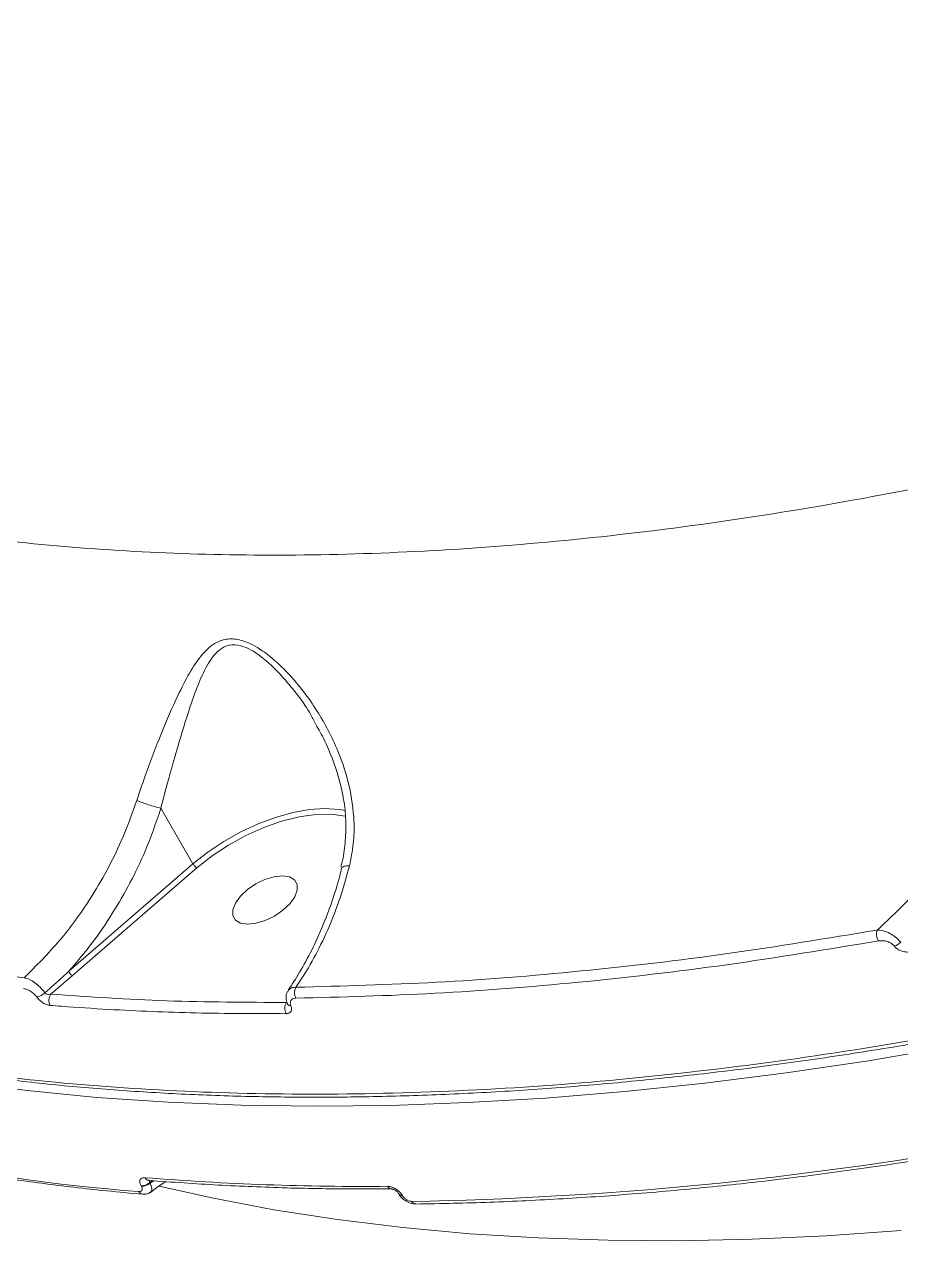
# Model space of a CAD drawing. Header units: millimetres. Extents: x 10684 to 26054, y -4768 to 6894.
# Drawn here: x 16969.7 to 17079.2, y -2107.3 to -1955.3 of the extents above; entities that cross this region are included whole.
import ezdxf

# ---------------------------------------------------------------- set-up
doc = ezdxf.new("R2010")
doc.units = ezdxf.units.MM
doc.layers.add('DIKOM_ОБЪЕКТ', color=7, linetype='Continuous')

msp = doc.modelspace()

# ---------------------------------------------------------------- linework, layer by layer
at = {"layer": 'DIKOM_ОБЪЕКТ', "color": 7, "linetype": 'Continuous', "lineweight": 15}
for p, q in [((16986.757, -2053.242), (16990.757, -2060.169)), ((17009.83, -2053.503), (17009.347, -2053.415)), ((16990.757, -2060.169), (16975.215, -2073.652)), ((16975.702, -2074.144), (16991.241, -2060.664)), ((16973.005, -2076.466), (16975.702, -2074.144)), ((16984.282, -2100.42), (16984.316, -2100.479)), ((16985.229, -2099.73), (16985.247, -2099.732)), ((16985.351, -2100.012), (16985.649, -2099.761)), ((16985.385, -2100.071), (16985.351, -2100.012)), ((16985.856, -2099.777), (16985.385, -2100.071)), ((17016.505, -2101.413), (17016.528, -2101.454)), ((17016.929, -2101.624), (17016.905, -2101.583))]:
    msp.add_line(p, q, dxfattribs=at)
at = {"layer": 'DIKOM_ОБЪЕКТ', "color": 7, "linetype": 'Continuous', "lineweight": 15, "flags": 128}
for points in [[(17009.347, -2053.415), (17009.052, -2053.372), (17007.267, -2053.27), (17005.316, -2053.406), (17003.241, -2053.777), (17001.087, -2054.375), (16998.901, -2055.187), (16996.728, -2056.197), (16994.617, -2057.381), (16992.612, -2058.715), (16990.757, -2060.169)], [(16991.241, -2060.664), (16993.144, -2059.179), (16995.207, -2057.826), (16997.379, -2056.637), (16999.609, -2055.642), (17001.843, -2054.865), (17004.027, -2054.322), (17006.109, -2054.029), (17008.04, -2053.992), (17009.772, -2054.211), (17009.876, -2054.234)], [(16998.62, -2062.689), (16999.765, -2062.137), (17000.911, -2061.791), (17001.965, -2061.681), (17002.842, -2061.816), (17003.471, -2062.184), (17003.801, -2062.755), (17003.805, -2063.484), (17003.483, -2064.311), (17002.86, -2065.169), (17001.988, -2065.988), (17000.937, -2066.704), (16999.792, -2067.256), (16998.646, -2067.602), (16997.592, -2067.711), (16996.715, -2067.577), (16996.086, -2067.209), (16995.756, -2066.638), (16995.752, -2065.909), (16996.075, -2065.082), (16996.697, -2064.224), (16997.569, -2063.404), (16998.62, -2062.689)], [(16961.509, -2087.442), (16970.032, -2088.519), (16978.755, -2089.361), (16987.669, -2089.967), (16996.766, -2090.336), (17006.04, -2090.468), (17015.483, -2090.364), (17025.086, -2090.022), (17034.841, -2089.444), (17044.741, -2088.629), (17054.776, -2087.58), (17064.939, -2086.295), (17075.221, -2084.777), (17085.612, -2083.027)], [(16986.554, -2100.463), (16993.104, -2101.93), (17000.856, -2103.401), (17008.823, -2104.638), (17016.995, -2105.639), (17025.366, -2106.404), (17033.928, -2106.931), (17042.673, -2107.22), (17051.592, -2107.272), (17060.678, -2107.085), (17069.922, -2106.66), (17079.314, -2105.998)]]:
    msp.add_lwpolyline(points, dxfattribs=at)
at = {"layer": 'DIKOM_ОБЪЕКТ', "color": 7, "linetype": 'Continuous', "lineweight": 15}
for centre, radius, start, end in [((17077.972, -2068.963), 1.743, 163.14998, 209.17072), ((17077.715, -2068.486), 2.14, 290.8103, 315.54912), ((16976.359, -2073.007), 1.313, 209.41643, 239.98362), ((16970.89, -2074.906), 1.937, 279.8994, 314.27144), ((17004.896, -2076.301), 1.433, 150.7347, 207.83971), ((16974.071, -2077.259), 1.329, 143.34675, 207.35071), ((17003.651, -2078.24), 1.413, 148.35928, 208.03632), ((17003.019, -2077.426), 0.515, 206.66285, 269.41815), ((17003.052, -1856.662), 245.223, 250.98058, 265.54307), ((17010.306, -1647.809), 454.62, 270.98711, 280.12993), ((16984.278, -2098.808), 1.613, 270.13529, 311.7101), ((16984.312, -2098.867), 1.613, 270.13419, 311.70006), ((17012.133, -1757.098), 343.395, 265.43119, 270.49488), ((16985.32, -2099.132), 0.604, 206.48561, 262.26479), ((17015.616, -2100.242), 0.57, 204.72024, 265.7521), ((16984.534, -2100.877), 0.6, 206.26904, 262.31205), ((17016.848, -2101.162), 0.425, 215.71302, 277.6891), ((17016.872, -2101.201), 0.427, 216.32453, 277.62448), ((17018.657, -2102.121), 0.572, 204.86586, 265.67967)]:
    msp.add_arc(centre, radius, start, end, dxfattribs=at)
for points, knots in [([(17224.955, -1965.004), (17218.621, -1967.913), (17205.949, -1973.734), (17186.83, -1981.66), (17167.516, -1989.039), (17148.056, -1995.76), (17128.517, -2001.801), (17109.329, -2007.023), (17090.551, -2011.43), (17072.228, -2015.04), (17054.063, -2017.912), (17036.126, -2020.003), (17018.487, -2021.287), (17001.529, -2021.735), (16985.295, -2021.365), (16969.81, -2020.212), (16954.824, -2018.257), (16940.414, -2015.472), (16926.643, -2011.846), (16913.807, -2007.457), (16901.926, -2002.336), (16891.005, -1996.529), (16880.868, -1989.946), (16871.595, -1982.57), (16863.201, -1974.43), (16856.002, -1965.617), (16851.432, -1959.197), (16849.57, -1955.589), (16849.404, -1955.268)], [0, 0, 0, 0, 0.0392507, 0.0785316, 0.1177822, 0.1581739, 0.1985985, 0.23899, 0.2782429, 0.317526, 0.3567789, 0.3971709, 0.4375957, 0.4779878, 0.5172691, 0.5565807, 0.5958623, 0.6362817, 0.6767337, 0.7171532, 0.7564993, 0.7958754, 0.8352215, 0.8757052, 0.9162217, 0.9567054, 0.9961499, 1, 1, 1, 1]), ([(17312.427, -1995.408), (17308.448, -1997.673), (17297.647, -2003.82), (17279.744, -2013.357), (17258.707, -2023.825), (17237.465, -2033.623), (17216.123, -2042.717), (17194.779, -2051.059), (17173.501, -2058.618), (17152.324, -2065.365), (17131.284, -2071.305), (17110.442, -2076.427), (17089.897, -2080.709), (17069.744, -2084.128), (17050.051, -2086.666), (17030.859, -2088.303), (17012.19, -2089.051), (16994.098, -2088.918), (16976.666, -2087.905), (16959.976, -2086.016), (16944.283, -2083.282), (16929.594, -2079.73), (16915.882, -2075.415), (16902.98, -2070.325), (16891, -2064.437), (16881.396, -2058.876), (16876.193, -2054.988), (16874.314, -2053.585)], [0, 0, 0, 0, 0.0242946, 0.0659503, 0.1077374, 0.1495916, 0.1914455, 0.2332327, 0.2748885, 0.3165441, 0.3583313, 0.4001855, 0.4420393, 0.4838264, 0.5254822, 0.567138, 0.6089251, 0.6507792, 0.6926331, 0.7344202, 0.7760761, 0.8161968, 0.8564346, 0.8967319, 0.9370296, 0.9772672, 1, 1, 1, 1]), ([(16874.409, -2053.879), (16874.882, -2054.239), (16877.033, -2055.874), (16881.107, -2058.593), (16886.629, -2062.027), (16892.398, -2065.247), (16898.391, -2068.273), (16904.613, -2071.1), (16911.062, -2073.729), (16917.74, -2076.159), (16924.644, -2078.39), (16931.777, -2080.422), (16939.138, -2082.255), (16946.714, -2083.884), (16954.484, -2085.308), (16962.422, -2086.52), (16970.517, -2087.518), (16978.76, -2088.301), (16987.155, -2088.87), (16995.704, -2089.228), (17004.409, -2089.372), (17013.274, -2089.304), (17022.299, -2089.024), (17031.489, -2088.531), (17040.846, -2087.825), (17050.361, -2086.906), (17060.001, -2085.778), (17069.728, -2084.444), (17079.514, -2082.907), (17089.359, -2081.169), (17099.265, -2079.229), (17109.235, -2077.088), (17119.274, -2074.745), (17129.383, -2072.2), (17139.565, -2069.452), (17149.823, -2066.499), (17160.162, -2063.341), (17170.577, -2059.978), (17181.04, -2056.42), (17191.508, -2052.68), (17201.946, -2048.771), (17212.341, -2044.697), (17222.701, -2040.456), (17233.028, -2036.049), (17243.328, -2031.473), (17253.601, -2026.727), (17263.851, -2021.81), (17274.081, -2016.721), (17284.295, -2011.458), (17294.491, -2006.016), (17303.962, -2000.809), (17309.996, -1997.35), (17312.666, -1995.819)], [0, 0, 0, 0, 0.0057496, 0.0261426, 0.0464815, 0.0667827, 0.0870622, 0.1073363, 0.1276198, 0.1479243, 0.1682659, 0.1886603, 0.209124, 0.2296656, 0.2501948, 0.2706781, 0.2910698, 0.3113925, 0.331669, 0.3519223, 0.3721757, 0.3924467, 0.412756, 0.433126, 0.4535802, 0.4741414, 0.4947426, 0.5152577, 0.5356727, 0.5560104, 0.5762942, 0.5965472, 0.6167924, 0.6370504, 0.6573391, 0.6776819, 0.6981014, 0.718621, 0.7392196, 0.7597723, 0.7802105, 0.8005645, 0.8208578, 0.8411134, 0.8613542, 0.8816033, 0.9018767, 0.9221969, 0.9425872, 0.9630711, 0.9836568, 1, 1, 1, 1]), ([(17010.332, -2060.444), (17010.52, -2059.523), (17010.899, -2057.661), (17010.954, -2054.285), (17010.399, -2050.359), (17008.867, -2045.691), (17006.36, -2040.909), (17003.563, -2037.235), (17001.141, -2034.85), (16999.264, -2033.349), (16997.247, -2032.253), (16995.28, -2031.96), (16993.477, -2032.48), (16991.823, -2033.99), (16990.28, -2036.332), (16988.615, -2039.588), (16986.797, -2043.838), (16985.076, -2048.324), (16984.081, -2051.231), (16983.73, -2052.257)], [0, 0, 0, 0, 0.0443356, 0.0895896, 0.1599533, 0.2324655, 0.322499, 0.4152106, 0.4503602, 0.4859274, 0.5329427, 0.566426, 0.5998047, 0.6530972, 0.7102633, 0.7686658, 0.8578766, 0.9497912, 1, 1, 1, 1]), ([(16986.741, -2053.228), (16986.742, -2053.225), (16987.006, -2052.204), (16987.77, -2049.357), (16989.031, -2044.861), (16990.379, -2040.591), (16991.589, -2037.232), (16992.583, -2035.206), (16993.539, -2033.899), (16994.413, -2033.123), (16995.603, -2032.684), (16997.367, -2032.992), (16999.186, -2034.136), (17000.895, -2035.647), (17003.121, -2038.098), (17004.933, -2040.373), (17005.877, -2042.31), (17005.984, -2042.53)], [0, 0, 0, 0, 0.000236, 0.0748432, 0.2104997, 0.3462931, 0.4311878, 0.5158528, 0.5532816, 0.5905753, 0.6352193, 0.6796056, 0.7442529, 0.7952167, 0.8462849, 0.9825091, 1, 1, 1, 1]), ([(17096.948, -2035.37), (17096.539, -2036.801), (17095.425, -2040.698), (17092.778, -2046.917), (17089.416, -2052.902), (17086.097, -2057.73), (17083.087, -2061.536), (17079.837, -2065.154), (17077.481, -2067.357), (17076.303, -2068.458)], [0, 0, 0, 0, 0.1128033, 0.307376, 0.5062357, 0.6280312, 0.7498279, 0.8749163, 1, 1, 1, 1]), ([(17005.994, -2042.527), (17006.362, -2043.17), (17007.264, -2044.747), (17008.359, -2047.377), (17009.226, -2050.163), (17009.753, -2052.812), (17009.941, -2055.331), (17009.784, -2057.884), (17009.546, -2059.652), (17009.267, -2060.537), (17009.246, -2060.603)], [0, 0, 0, 0, 0.117199, 0.2871991, 0.4502949, 0.5801682, 0.7174273, 0.8538412, 0.9891072, 1, 1, 1, 1]), ([(16983.73, -2052.257), (16983.125, -2053.953), (16982.059, -2056.941), (16980.027, -2061.041), (16977.535, -2065.262), (16974.181, -2069.897), (16971.191, -2072.891), (16969.679, -2074.405)], [0, 0, 0, 0, 0.2022621, 0.3564074, 0.5119927, 0.7532459, 1, 1, 1, 1]), ([(16975.215, -2073.652), (16976.194, -2072.5), (16978.162, -2070.185), (16980.714, -2066.444), (16982.943, -2062.57), (16985.042, -2058.218), (16986.138, -2055.037), (16986.757, -2053.242)], [0, 0, 0, 0, 0.1948108, 0.3916433, 0.5750687, 0.7602153, 1, 1, 1, 1]), ([(16983.73, -2052.257), (16983.751, -2052.266), (16983.956, -2052.35), (16984.431, -2052.529), (16985.209, -2052.792), (16986.031, -2053.044), (16986.504, -2053.167), (16986.741, -2053.228)], [0, 0, 0, 0, 0.02622803, 0.2630705, 0.50869674, 0.75433688, 1, 1, 1, 1]), ([(16986.757, -2053.242), (16986.755, -2053.239), (16986.751, -2053.233), (16986.745, -2053.229), (16986.742, -2053.228), (16986.741, -2053.228)], [0, 0, 0, 0, 0.5092218, 0.919463, 1, 1, 1, 1]), ([(16990.757, -2060.169), (16990.784, -2060.212), (16990.838, -2060.299), (16990.949, -2060.431), (16991.066, -2060.547), (16991.159, -2060.618), (16991.214, -2060.651), (16991.235, -2060.661), (16991.241, -2060.664)], [0, 0, 0, 0, 0.2146615, 0.42931623, 0.64407057, 0.85864237, 0.95533305, 1, 1, 1, 1]), ([(17009.375, -2060.647), (17009.289, -2061.011), (17008.941, -2062.484), (17008.139, -2064.963), (17006.976, -2068.06), (17005.625, -2070.997), (17004.193, -2073.666), (17003.146, -2075.239), (17002.657, -2075.974)], [0, 0, 0, 0, 0.0622886, 0.2525495, 0.4441769, 0.636904, 0.8303399, 1, 1, 1, 1]), ([(17003.646, -2075.6), (17003.672, -2075.562), (17004.38, -2074.534), (17005.705, -2072.39), (17007.488, -2068.83), (17009.091, -2064.857), (17009.916, -2061.922), (17010.332, -2060.444)], [0, 0, 0, 0, 0.008899, 0.2417879, 0.4772814, 0.7368231, 1, 1, 1, 1]), ([(17010.332, -2060.444), (17010.297, -2060.443), (17010.141, -2060.437), (17009.819, -2060.446), (17009.489, -2060.508), (17009.444, -2060.616), (17009.424, -2060.662)], [0, 0, 0, 0, 0.0663049, 0.2938605, 0.6936254, 1, 1, 1, 1]), ([(16969.679, -2074.405), (16964.796, -2073.912), (16955.03, -2072.926), (16941.062, -2070.595), (16927.643, -2067.626), (16916.891, -2064.586), (16910.73, -2062.458), (16908.637, -2061.735)], [0, 0, 0, 0, 0.2203103, 0.4406214, 0.6630831, 0.8855447, 1, 1, 1, 1]), ([(17076.303, -2068.458), (17070.042, -2069.492), (17057.521, -2071.561), (17039.158, -2073.689), (17021.109, -2075.152), (17009.467, -2075.451), (17003.646, -2075.6)], [0, 0, 0, 0, 0.2485954, 0.497191, 0.748596, 1, 1, 1, 1]), ([(17079.242, -2069.985), (17079.073, -2069.791), (17078.743, -2069.413), (17078.039, -2068.933), (17077.249, -2068.582), (17076.652, -2068.464), (17076.352, -2068.459), (17076.303, -2068.458)], [0, 0, 0, 0, 0.2233823, 0.4376563, 0.6849377, 0.9488151, 1, 1, 1, 1]), ([(17003.629, -2076.97), (17009.397, -2076.823), (17020.934, -2076.529), (17038.947, -2075.082), (17057.413, -2072.955), (17070.104, -2070.86), (17076.449, -2069.813)], [0, 0, 0, 0, 0.2485951, 0.4971899, 0.7485943, 1, 1, 1, 1]), ([(17076.449, -2069.813), (17076.679, -2069.793), (17077.085, -2069.758), (17077.679, -2069.912), (17078.156, -2070.15), (17078.368, -2070.374), (17078.475, -2070.486)], [0, 0, 0, 0, 0.32921093, 0.57974271, 0.78857436, 1, 1, 1, 1]), ([(17078.475, -2070.486), (17078.588, -2070.604), (17078.811, -2070.838), (17079.317, -2071.085), (17079.897, -2071.224), (17080.33, -2071.219), (17080.55, -2071.181), (17080.575, -2071.177)], [0, 0, 0, 0, 0.2147797, 0.4259327, 0.6817121, 0.9641398, 1, 1, 1, 1]), ([(16972.242, -2076.293), (16972.223, -2076.267), (16972.055, -2076.035), (16971.66, -2075.588), (16971, -2075.03), (16970.294, -2074.591), (16969.883, -2074.467), (16969.679, -2074.405)], [0, 0, 0, 0, 0.03000606, 0.26392838, 0.50662938, 0.754446, 1, 1, 1, 1]), ([(16975.215, -2073.652), (16974.978, -2073.866), (16973.994, -2074.754), (16972.998, -2075.629), (16972.242, -2076.293)], [0, 0, 0, 0, 0.2408362, 1, 1, 1, 1]), ([(16969.587, -2075.772), (16969.723, -2075.796), (16969.996, -2075.844), (16970.452, -2076.075), (16970.87, -2076.392), (16971.112, -2076.658), (16971.211, -2076.798), (16971.223, -2076.814)], [0, 0, 0, 0, 0.2486705, 0.4975573, 0.7389414, 0.9703314, 1, 1, 1, 1]), ([(16973.005, -2076.466), (16972.934, -2076.479), (16972.796, -2076.506), (16972.579, -2076.486), (16972.4, -2076.425), (16972.292, -2076.351), (16972.253, -2076.306), (16972.242, -2076.293)], [0, 0, 0, 0, 0.273595, 0.5343441, 0.7688145, 0.9341256, 1, 1, 1, 1]), ([(17002.697, -2076.018), (17002.664, -2076.054), (17002.49, -2076.242), (17002.394, -2076.715), (17002.396, -2077.242), (17002.535, -2077.54), (17002.586, -2077.649)], [0, 0, 0, 0, 0.0843241, 0.4454996, 0.7962282, 1, 1, 1, 1]), ([(17003.646, -2075.6), (17003.603, -2075.601), (17003.349, -2075.605), (17002.965, -2075.691), (17002.784, -2075.911), (17002.703, -2076.009)], [0, 0, 0, 0, 0.100552, 0.5996568, 1, 1, 1, 1]), ([(16971.223, -2076.814), (16971.337, -2076.955), (16971.558, -2077.229), (16972.008, -2077.563), (16972.472, -2077.798), (16972.751, -2077.846), (16972.891, -2077.869)], [0, 0, 0, 0, 0.259244, 0.5021864, 0.751178, 1, 1, 1, 1]), ([(16972.891, -2077.869), (16973.375, -2077.907), (16975.794, -2078.096), (16981.826, -2078.487), (16991.12, -2078.881), (16998.641, -2078.896), (17002.404, -2078.904)], [0, 0, 0, 0, 0.05077048, 0.25385872, 0.62670119, 1, 1, 1, 1]), ([(17002.448, -2077.499), (16997.43, -2077.481), (16987.383, -2077.445), (16977.801, -2076.792), (16973.005, -2076.466)], [0, 0, 0, 0, 0.4994511, 1, 1, 1, 1]), ([(17002.557, -2077.654), (17002.558, -2077.656), (17002.57, -2077.679), (17002.567, -2077.677), (17002.565, -2077.675)], [0, 0, 0, 0, 0.0864759, 1, 1, 1, 1]), ([(17003.014, -2077.942), (17002.977, -2077.818), (17002.903, -2077.57), (17002.983, -2077.262), (17003.198, -2077.049), (17003.447, -2076.977), (17003.603, -2076.971), (17003.629, -2076.97)], [0, 0, 0, 0, 0.2377205, 0.4754828, 0.7137075, 0.9520372, 1, 1, 1, 1]), ([(17002.404, -2078.904), (17002.43, -2078.903), (17002.585, -2078.899), (17002.832, -2078.829), (17003.045, -2078.617), (17003.125, -2078.312), (17003.051, -2078.065), (17003.014, -2077.942)], [0, 0, 0, 0, 0.0489195, 0.2871137, 0.5249762, 0.7625307, 1, 1, 1, 1]), ([(16923.49, -2088.802), (16924.68, -2089.219), (16928.127, -2090.425), (16933.998, -2092.266), (16941.166, -2094.257), (16948.542, -2096.04), (16956.116, -2097.615), (16963.883, -2098.982), (16971.839, -2100.137), (16978.717, -2100.945), (16982.966, -2101.336), (16984.453, -2101.472)], [0, 0, 0, 0, 0.0652901, 0.1892521, 0.3132285, 0.4372172, 0.5612159, 0.6852221, 0.809236, 0.9332523, 1, 1, 1, 1]), ([(17018.615, -2102.691), (17020.188, -2102.666), (17024.75, -2102.592), (17032.41, -2102.308), (17041.635, -2101.769), (17050.99, -2101.017), (17060.467, -2100.054), (17070.057, -2098.881), (17079.586, -2097.522), (17086.5, -2096.407), (17090.17, -2095.771), (17090.729, -2095.674)], [0, 0, 0, 0, 0.0688501, 0.1996782, 0.3305045, 0.4613284, 0.5921487, 0.722966, 0.8537787, 0.9777039, 1, 1, 1, 1]), ([(16984.316, -2100.479), (16984.355, -2100.558), (16984.432, -2100.717), (16984.435, -2100.919), (16984.352, -2101.067), (16984.198, -2101.146), (16984.058, -2101.144), (16983.995, -2101.143)], [0, 0, 0, 0, 0.20389091, 0.40794603, 0.61352396, 0.82654334, 1, 1, 1, 1]), ([(16984.779, -2099.402), (16984.682, -2099.401), (16984.466, -2099.4), (16984.23, -2099.523), (16984.104, -2099.752), (16984.108, -2100.06), (16984.224, -2100.3), (16984.282, -2100.42)], [0, 0, 0, 0, 0.1741752, 0.3895936, 0.5957777, 0.7979236, 1, 1, 1, 1]), ([(16985.239, -2099.731), (16986.709, -2099.844), (16990.973, -2100.173), (16998.161, -2100.552), (17006.794, -2100.815), (17012.663, -2100.812), (17015.574, -2100.81)], [0, 0, 0, 0, 0.1499054, 0.434724, 0.7195445, 1, 1, 1, 1]), ([(16985.351, -2100.012), (16985.336, -2099.977), (16985.318, -2099.935), (16985.312, -2099.846), (16985.33, -2099.797), (16985.345, -2099.755)], [0, 0, 0, 0, 0.3985383, 0.4838143, 1, 1, 1, 1]), ([(16985.435, -2101.204), (16985.454, -2101.197), (16985.564, -2101.157), (16985.626, -2100.932), (16985.606, -2100.555), (16985.459, -2100.232), (16985.385, -2100.071)], [0, 0, 0, 0, 0.0677339, 0.3777241, 0.68847, 1, 1, 1, 1]), ([(16985.461, -2101.243), (16985.967, -2100.848), (16986.59, -2100.364), (16987.247, -2099.964), (16987.37, -2099.889)], [0, 0, 0, 0, 0.8128984, 1, 1, 1, 1]), ([(17016.905, -2101.583), (17016.852, -2101.501), (17016.719, -2101.295), (17016.398, -2100.983), (17015.972, -2100.703), (17015.512, -2100.514), (17015.237, -2100.491), (17015.099, -2100.48)], [0, 0, 0, 0, 0.1407912, 0.3553072, 0.5700089, 0.7849598, 1, 1, 1, 1]), ([(16984.454, -2101.456), (16984.604, -2101.463), (16984.917, -2101.477), (16985.275, -2101.366), (16985.418, -2101.226), (16985.441, -2101.203)], [0, 0, 0, 0, 0.4363006, 0.9097141, 1, 1, 1, 1]), ([(17015.578, -2100.81), (17015.578, -2100.81), (17015.581, -2100.81), (17015.651, -2100.814), (17015.773, -2100.846), (17015.946, -2100.916), (17016.14, -2101.032), (17016.314, -2101.173), (17016.443, -2101.315), (17016.483, -2101.381), (17016.502, -2101.412)], [0, 0, 0, 0, 0.0187002, 0.1419726, 0.2654079, 0.4099017, 0.5679949, 0.7306625, 0.8740755, 1, 1, 1, 1]), ([(17016.528, -2101.453), (17016.528, -2101.453), (17016.609, -2101.648), (17016.958, -2102.024), (17017.568, -2102.462), (17018.167, -2102.694), (17018.515, -2102.672), (17018.612, -2102.666)], [0, 0, 0, 0, 0.0006624, 0.2706192, 0.5683911, 0.880814, 1, 1, 1, 1]), ([(17018.138, -2102.361), (17018.046, -2102.354), (17017.862, -2102.34), (17017.555, -2102.214), (17017.27, -2102.027), (17017.055, -2101.818), (17016.965, -2101.679), (17016.929, -2101.624)], [0, 0, 0, 0, 0.21423581, 0.4284409, 0.64290337, 0.85771155, 1, 1, 1, 1])]:
    msp.add_open_spline(points, degree=3, knots=knots, dxfattribs=at)

doc.saveas('drawing.dxf')
